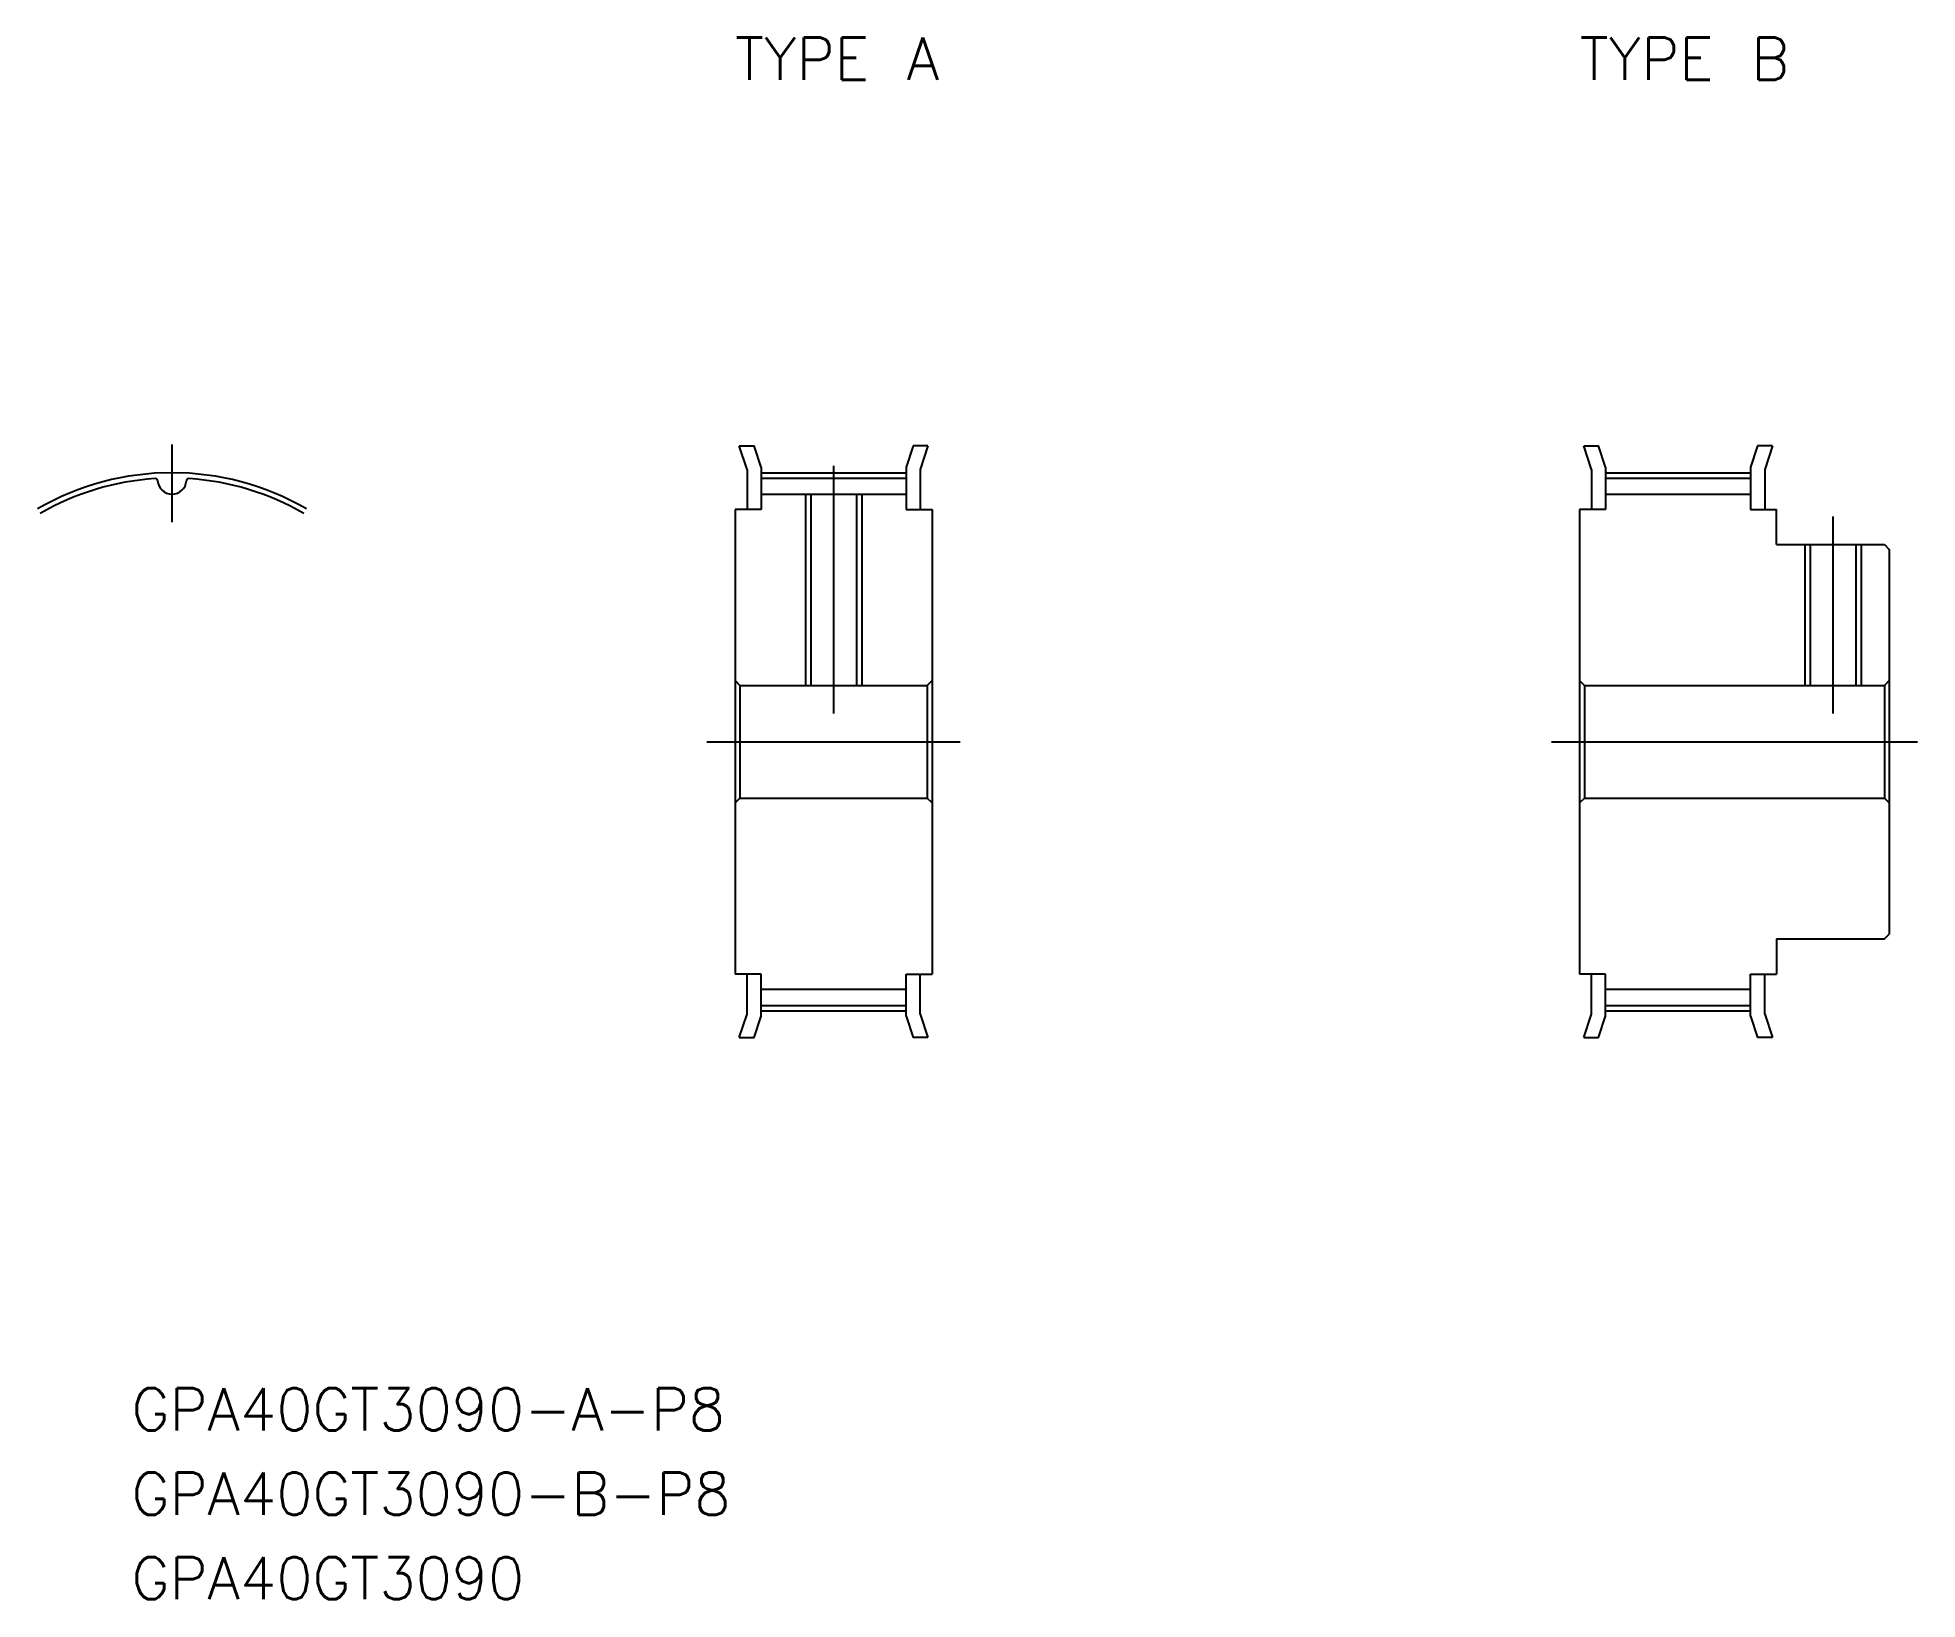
# Model space of a CAD drawing. Extents: x -10 to 124, y -61 to 50.
import ezdxf

# ---------------------------------------------------------------- set-up
doc = ezdxf.new("R2010")
doc.units = 0
doc.linetypes.add('CENTER', pattern=[50.8, 31.75, -6.35, 6.35, -6.35])
doc.layers.get('0').update_dxf_attribs({"linetype": 'CONTINUOUS'})
doc.layers.add('CENTER', color=1, linetype='CONTINUOUS')
doc.styles.get("Standard").update_dxf_attribs({"font": 'txt.shx', "height": 3, "bigfont": 'bigfont.shx'})

msp = doc.modelspace()

# ---------------------------------------------------------------- linework, layer by layer
at = {"color": 7, "linetype": 'CONTINUOUS'}
for p, q in [((40.85, 19.34), (40.3, 21)), ((40.3, 21), (41.35, 21)), ((41.85, 19.5), (41.35, 21)), ((52.65, 21), (52.15, 19.5)), ((53.7, 21), (52.65, 21)), ((53.7, 21), (53.15, 19.34)), ((100.85, 19.34), (100.3, 21)), ((100.3, 21), (101.35, 21)), ((101.85, 19.5), (101.35, 21)), ((112.65, 21), (112.15, 19.5)), ((113.7, 21), (112.65, 21)), ((113.7, 21), (113.15, 19.34)), ((40.85, 19.34), (40.85, 16.5)), ((41.85, 19.5), (41.85, 16.5)), ((41.85, 18.72), (52.15, 18.72)), ((52.15, 19.5), (52.15, 16.5)), ((53.15, 19.34), (53.15, 16.5)), ((100.85, 19.34), (100.85, 16.5)), ((101.85, 19.5), (101.85, 16.5)), ((101.85, 18.72), (112.15, 18.72)), ((112.15, 19.5), (112.15, 16.5)), ((113.15, 19.34), (113.15, 16.5)), ((41.85, 17.58), (52.15, 17.58)), ((45.38, 17.58), (45.38, 4)), ((48.62, 17.58), (48.62, 4)), ((101.85, 17.58), (112.15, 17.58)), ((40, 16.5), (40, -16.5)), ((41.85, 16.5), (40, 16.5)), ((52.15, 16.5), (54, 16.5)), ((54, 16.5), (54, -16.5)), ((100, 16.5), (100, -16.5)), ((101.85, 16.5), (100, 16.5)), ((112.15, 16.5), (114, 16.5)), ((114, 14), (114, 16.5)), ((114, 14), (121.66, 14)), ((116.38, 14), (116.38, 4)), ((119.62, 14), (119.62, 4)), ((121.66, 14), (122, 13.66)), ((122, 13.66), (122, -13.66)), ((40, 4.34), (40.34, 4)), ((54, 4.34), (53.66, 4)), ((100, 4.34), (100.34, 4)), ((122, 4.34), (121.66, 4)), ((40.34, 4), (53.66, 4)), ((40.34, 4), (40.34, -4)), ((53.66, 4), (53.66, -4)), ((100.34, 4), (121.66, 4)), ((100.34, 4), (100.34, -4)), ((121.66, 4), (121.66, -4)), ((40, -4.34), (40.34, -4)), ((40.34, -4), (53.66, -4)), ((54, -4.34), (53.66, -4)), ((100, -4.34), (100.34, -4)), ((100.34, -4), (121.66, -4)), ((122, -4.34), (121.66, -4)), ((114, -14), (121.66, -14)), ((114, -14), (114, -16.5)), ((121.66, -14), (122, -13.66)), ((41.85, -16.5), (40, -16.5)), ((40.85, -19.34), (40.85, -16.5)), ((41.85, -19.5), (41.85, -16.5)), ((52.15, -16.5), (54, -16.5)), ((52.15, -19.5), (52.15, -16.5)), ((53.15, -19.34), (53.15, -16.5)), ((101.85, -16.5), (100, -16.5)), ((100.85, -19.34), (100.85, -16.5)), ((101.85, -19.5), (101.85, -16.5)), ((112.15, -16.5), (114, -16.5)), ((112.15, -19.5), (112.15, -16.5)), ((113.15, -19.34), (113.15, -16.5)), ((41.85, -17.58), (52.15, -17.58)), ((101.85, -17.58), (112.15, -17.58)), ((40.3, -21), (40.85, -19.34)), ((41.35, -21), (41.85, -19.5)), ((41.85, -18.72), (52.15, -18.72)), ((52.15, -19.5), (52.65, -21)), ((53.15, -19.34), (53.7, -21)), ((100.3, -21), (100.85, -19.34)), ((101.35, -21), (101.85, -19.5)), ((101.85, -18.72), (112.15, -18.72)), ((112.15, -19.5), (112.65, -21)), ((113.15, -19.34), (113.7, -21)), ((40.3, -21), (41.35, -21)), ((53.7, -21), (52.65, -21)), ((100.3, -21), (101.35, -21)), ((113.7, -21), (112.65, -21))]:
    msp.add_line(p, q, dxfattribs=at)
at = {"color": 3, "linetype": 'CONTINUOUS'}
for p, q in [((45, 17.58), (45, 4)), ((49, 17.58), (49, 4)), ((116, 14), (116, 4)), ((120, 14), (120, 4))]:
    msp.add_line(p, q, dxfattribs=at)
at = {"color": 7, "linetype": 'CONTINUOUS'}
for centre, radius, start, end in [((0, 0), 18.72, 93.6882, 120), ((-1.19, 18.51), 0.171, 4.5721, 93.6882), ((0, 18.61), 1.03, 184.5721, 355.4279), ((1.19, 18.51), 0.171, 86.3118, 175.4279), ((0, 0), 18.72, 60, 86.3118)]:
    msp.add_arc(centre, radius, start, end, dxfattribs=at)
at = {"layer": 'CENTER', "color": 1, "linetype": 'CENTER'}
for p, q in [((0, 15.58), (0, 21.1)), ((41.85, 19.1), (52.15, 19.1)), ((47, 19.58), (47, 2)), ((101.85, 19.1), (112.15, 19.1)), ((118, 16), (118, 2)), ((38, 0), (56, 0)), ((98, 0), (124, 0)), ((41.85, -19.1), (52.15, -19.1)), ((101.85, -19.1), (112.15, -19.1))]:
    msp.add_line(p, q, dxfattribs=at)
msp.add_arc((0, 0), 19.1, 60, 120, dxfattribs=at)

# ---------------------------------------------------------------- texts
at = {"color": 7, "linetype": 'CONTINUOUS'}
for s, p in [('TYPE A', (40, 47)), ('TYPE B', (100, 47)), ('GPA40GT3090-A-P8', (-2.88, -48.9)), ('GPA40GT3090-B-P8', (-2.88, -54.9)), ('GPA40GT3090', (-2.88, -60.9))]:
    msp.add_text(s, height=3, dxfattribs=at).set_placement(p)

doc.saveas('drawing.dxf')
